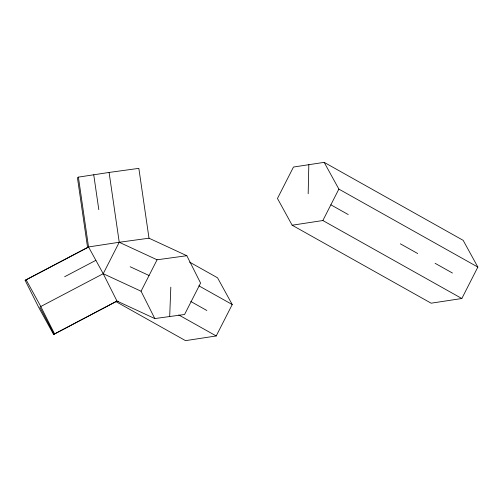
<?xml version="1.0" encoding="UTF-8"?>
<svg xmlns="http://www.w3.org/2000/svg" width="503" height="503" viewBox="0 0 503 503"><rect width="100%" height="100%" fill="white"/><g stroke="black" fill="none" stroke-linecap="round" stroke-linejoin="round"><path stroke-width="0.75" d="M308.169 193.781L308.829 164.695M169.687 316.538L170.819 287.144M78.393 177.125L88.534 246.954L103.228 273.701L116.973 301.052L154.805 318.575L184.563 314.494L200.578 283.07L186.833 255.719L148.995 238.196L119.236 242.27L88.534 246.954L26.099 279.769L40.787 306.516L103.228 273.701L119.236 242.27L109.094 172.441L78.393 177.125L77.443 177.729L87.585 247.558L25.15 280.372L38.894 307.723L53.588 334.47L116.495 301.354M154.805 318.575L141.06 291.224L157.074 259.793L186.833 255.719M53.588 334.47L116.973 301.052L116.023 301.655L185.513 340.644L216.215 335.96L232.229 304.535L217.535 277.788L189.606 262.113M292.155 225.212L322.857 220.528L338.871 189.103L324.177 162.356L293.475 167.04L277.461 198.465L292.155 225.212L431.134 303.19L461.836 298.512L477.85 267.08L463.156 240.333L324.177 162.356M25.15 280.372L26.099 279.769M87.585 247.558L88.534 246.954M64.661 276.732L95.878 260.328M116.023 301.655L118.324 301.303M109.094 172.441L138.847 168.36L148.995 238.196M119.236 242.27L157.074 259.793M130.151 266.747L149.07 275.512M103.228 273.701L141.06 291.224M338.871 189.103L477.85 267.08M330.861 204.815L348.233 214.561M400.357 243.804L417.729 253.556M435.101 263.302L452.474 273.047M322.857 220.528L461.836 298.512M198.848 285.805L232.229 304.535M190.813 301.504L206.852 310.502M178.747 314.941L216.215 335.96M39.844 307.119L54.06 334.168M40.787 306.516L54.531 333.866M93.74 174.78L98.814 209.694"/></g></svg>
